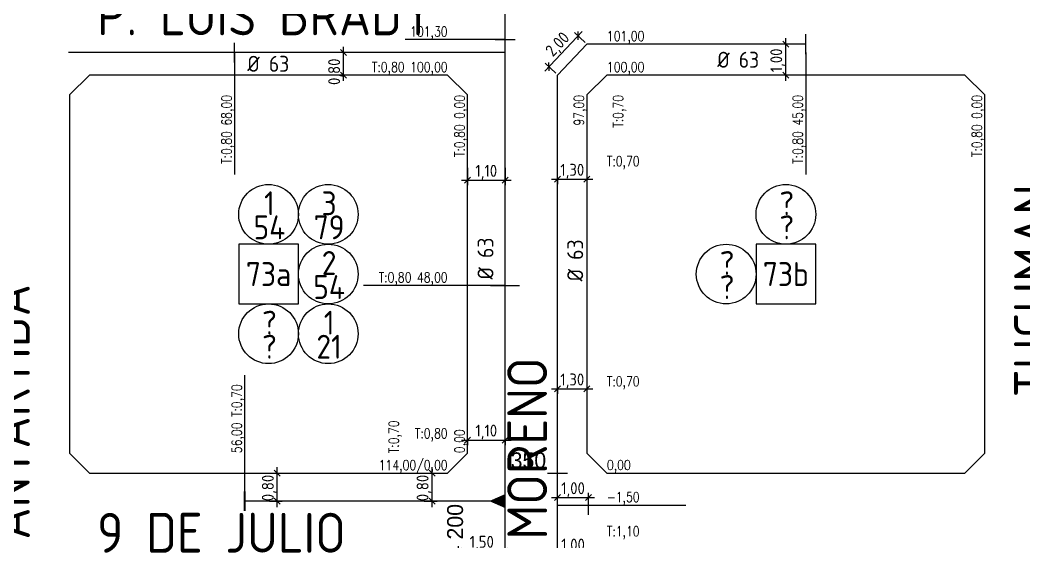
# Model space of a CAD drawing. Extents: x -48 to 13651, y -112 to 3468.
# Drawn here: x 2799.8 to 3052.1, y 1871.8 to 2003 of the extents above; entities that cross this region are included whole.
import ezdxf
from ezdxf.enums import TextEntityAlignment as Align

# ---------------------------------------------------------------- set-up
doc = ezdxf.new("R2010")
doc.units = 0
doc.header["$LTSCALE"] = 6
doc.header["$MEASUREMENT"] = 0
doc.layers.get('0').update_dxf_attribs({"linetype": 'CONTINUOUS'})
doc.layers.get('DEFPOINTS').update_dxf_attribs({"linetype": 'CONTINUOUS'})
for name, color, linetype in [('A50', 40, 'CONTINUOUS'), ('AMPLIACIONES', 2, 'CONTINUOUS'), ('CAS', 7, 'CONTINUOUS'), ('Caño 110mm', 170, 'CONTINUOUS'), ('Cotas', 7, 'CONTINUOUS'), ('CROQUI', 32, 'CONTINUOUS'), ('MANZANAS', 7, 'CONTINUOUS'), ('NUMCASA', 12, 'CONTINUOUS'), ('NUMERO-CROQUIS', 13, 'CONTINUOUS'), ('NUMERO-MANZANA', 4, 'CONTINUOUS'), ('P63', 172, 'CONTINUOUS'), ('PROGRESIVA', 60, 'CONTINUOUS'), ('REDUCCIONES', 13, 'CONTINUOUS'), ('ROTULO', 7, 'CONTINUOUS'), ('TXTDIAMETRO', 7, 'CONTINUOUS')]:
    doc.layers.add(name, color=color, linetype=linetype)
doc.layers.add('ATENCION', color=7, linetype='CONTINUOUS', plot=False)
doc.styles.add('ABADIMTCONDE', font='isocp.shx')
doc.styles.add('GEOSLAB703LTBT', font='isocp.shx', dxfattribs={"width": 0.9, "height": 8})
doc.styles.add('GOTHICE', font='GOTHICE.shx', dxfattribs={"height": 0.6})
doc.styles.add('ROMANS', font='romans.shx', dxfattribs={"width": 0.8, "height": 2.5})
doc.dimstyles.new('COTA02', dxfattribs={"dimtxt": 3, "dimasz": 1.5, "dimexe": 1.25, "dimexo": 0.625, "dimgap": 0.3, "dimtad": 1, "dimtoh": 1, "dimdsep": 46, "dimlunit": 6, "dimtxsty": 'ABADIMTCONDE', "dimblk1": 'OBLIQUE', "dimblk2": 'OBLIQUE', "dimsah": 1, "dimcen": 2.5, "dimdle": 1.5, "dimclrd": 60, "dimclre": 60, "dimclrt": 256, "dimadec": 0, "dimazin": 0, "dimtfac": 1, "dimtix": 1, "dimtofl": 0, "dimtmove": 0, "dimatfit": 0, "dimldrblk": 'OBLIQUE', "dimfxl": 1, "dimtolj": 1, "dimtzin": 0, "dimarcsym": 0})

# ---------------------------------------------------------------- blocks, each defined once
blk = doc.blocks.new('CUADRADO')
at = {"layer": 'NUMERO-MANZANA', "linetype": 'Continuous'}
blk.add_lwpolyline([(-7.5, -7.5), (7.5, -7.5), (7.5, 7.5), (-7.5, 7.5)], close=True, dxfattribs=at)
blk = doc.blocks.new('D63')
at = {"layer": 'TXTDIAMETRO', "color": 7, "ltscale": 0.1, "style": 'ABADIMTCONDE'}
blk.add_text('Ø 63', height=4, dxfattribs=at).set_placement((0, 0), align=Align.MIDDLE)
blk = doc.blocks.new('_OBLIQUE')
at = {"color": 0, "linetype": 'ByBlock'}
blk.add_line((-0.5, -0.5), (0.5, 0.5), dxfattribs=at)
blk = doc.blocks.new('*D1408')
at = {"layer": 'DEFPOINTS', "color": 0, "transparency": 16777216}
for p in [(2912.23, 1898.24), (2921.67, 1898.24), (2921.67, 1897.44)]:
    blk.add_point(p, dxfattribs=at)
at = {"layer": 'PROGRESIVA', "color": 60, "lineweight": -2, "transparency": 16777216}
for p, q in [((2910.73, 1897.44), (2923.17, 1897.44)), ((2912.23, 1897.61), (2912.23, 1896.19)), ((2921.67, 1897.61), (2921.67, 1896.19))]:
    blk.add_line(p, q, dxfattribs=at)
at = {"layer": 'PROGRESIVA', "color": 60, "lineweight": -2, "transparency": 16777216, "xscale": 1.5, "yscale": 1.5, "zscale": 1.5, "rotation": 180}
blk.add_blockref('_OBLIQUE', (2912.23, 1897.44), dxfattribs=at)
at = {"layer": 'PROGRESIVA', "color": 60, "lineweight": -2, "transparency": 16777216, "xscale": 1.5, "yscale": 1.5, "zscale": 1.5}
blk.add_blockref('_OBLIQUE', (2921.67, 1897.44), dxfattribs=at)
at = {"layer": 'PROGRESIVA', "transparency": 16777216, "insert": (2916.95, 1899.47), "char_height": 3, "attachment_point": 5, "style": 'ABADIMTCONDE'}
blk.add_mtext('\\A1;1,10', dxfattribs=at)
blk = doc.blocks.new('*D1411')
at = {"layer": 'DEFPOINTS', "color": 0, "transparency": 16777216}
for p in [(2921.67, 1869.5), (2909.98, 1866.32), (2921.67, 1866.32)]:
    blk.add_point(p, dxfattribs=at)
at = {"layer": 'PROGRESIVA', "color": 60, "lineweight": -2, "transparency": 16777216}
for p, q in [((2908.48, 1869.5), (2923.17, 1869.5)), ((2909.98, 1866.95), (2909.98, 1870.75)), ((2921.67, 1866.95), (2921.67, 1870.75))]:
    blk.add_line(p, q, dxfattribs=at)
at = {"layer": 'PROGRESIVA', "color": 60, "lineweight": -2, "transparency": 16777216, "xscale": 1.5, "yscale": 1.5, "zscale": 1.5, "rotation": 180}
blk.add_blockref('_OBLIQUE', (2909.98, 1869.5), dxfattribs=at)
at = {"layer": 'PROGRESIVA', "color": 60, "lineweight": -2, "transparency": 16777216, "xscale": 1.5, "yscale": 1.5, "zscale": 1.5}
blk.add_blockref('_OBLIQUE', (2921.67, 1869.5), dxfattribs=at)
at = {"layer": 'PROGRESIVA', "transparency": 16777216, "insert": (2915.82, 1871.53), "char_height": 3, "attachment_point": 5, "style": 'ABADIMTCONDE'}
blk.add_mtext('\\A1;1,50', dxfattribs=at)
blk = doc.blocks.new('*D1515')
at = {"layer": 'DEFPOINTS', "color": 0, "transparency": 16777216}
for p in [(2912.23, 1966.42), (2921.67, 1966.42), (2921.67, 1962.7)]:
    blk.add_point(p, dxfattribs=at)
at = {"layer": 'PROGRESIVA', "color": 60, "lineweight": -2, "transparency": 16777216}
for p, q in [((2912.23, 1965.8), (2912.23, 1961.45)), ((2921.67, 1965.8), (2921.67, 1961.45)), ((2910.73, 1962.7), (2923.17, 1962.7))]:
    blk.add_line(p, q, dxfattribs=at)
at = {"layer": 'PROGRESIVA', "color": 60, "lineweight": -2, "transparency": 16777216, "xscale": 1.5, "yscale": 1.5, "zscale": 1.5, "rotation": 180}
blk.add_blockref('_OBLIQUE', (2912.23, 1962.7), dxfattribs=at)
at = {"layer": 'PROGRESIVA', "color": 60, "lineweight": -2, "transparency": 16777216, "xscale": 1.5, "yscale": 1.5, "zscale": 1.5}
blk.add_blockref('_OBLIQUE', (2921.67, 1962.7), dxfattribs=at)
at = {"layer": 'PROGRESIVA', "transparency": 16777216, "insert": (2916.95, 1964.73), "char_height": 3, "attachment_point": 5, "style": 'ABADIMTCONDE'}
blk.add_mtext('\\A1;1,10', dxfattribs=at)
blk = doc.blocks.new('*D1516')
at = {"layer": 'DEFPOINTS', "color": 0, "transparency": 16777216}
for p in [(2881.09, 1994.77), (2884.96, 1994.77), (2884.96, 1989.15)]:
    blk.add_point(p, dxfattribs=at)
at = {"layer": 'PROGRESIVA', "color": 60, "lineweight": -2, "transparency": 16777216}
for p, q in [((2881.09, 1987.65), (2881.09, 1996.27)), ((2884.34, 1994.77), (2879.84, 1994.77)), ((2884.34, 1989.15), (2879.84, 1989.15))]:
    blk.add_line(p, q, dxfattribs=at)
at = {"layer": 'PROGRESIVA', "color": 60, "lineweight": -2, "transparency": 16777216, "xscale": 1.5, "yscale": 1.5, "zscale": 1.5}
for p, rotation in [((2881.09, 1994.77), 90), ((2881.09, 1989.15), 270)]:
    blk.add_blockref('_OBLIQUE', p, dxfattribs=dict(at, rotation=rotation))
at = {"layer": 'PROGRESIVA', "transparency": 16777216, "insert": (2879.06, 1989.97), "char_height": 3, "attachment_point": 5, "rotation": 90, "style": 'ABADIMTCONDE'}
blk.add_mtext('\\A1;0,80', dxfattribs=at)
blk = doc.blocks.new('*D1733')
at = {"layer": 'DEFPOINTS', "color": 0, "transparency": 16777216}
for p in [(2934.85, 1963.5), (2942.23, 1963.5), (2942.23, 1962.96)]:
    blk.add_point(p, dxfattribs=at)
at = {"layer": 'ROTULO', "color": 60, "lineweight": -2, "transparency": 16777216}
for p, q in [((2933.35, 1962.96), (2943.73, 1962.96)), ((2934.85, 1962.88), (2934.85, 1961.71)), ((2942.23, 1962.88), (2942.23, 1961.71))]:
    blk.add_line(p, q, dxfattribs=at)
at = {"layer": 'ROTULO', "color": 60, "lineweight": -2, "transparency": 16777216, "xscale": 1.5, "yscale": 1.5, "zscale": 1.5, "rotation": 180}
blk.add_blockref('_OBLIQUE', (2934.85, 1962.96), dxfattribs=at)
at = {"layer": 'ROTULO', "color": 60, "lineweight": -2, "transparency": 16777216, "xscale": 1.5, "yscale": 1.5, "zscale": 1.5}
blk.add_blockref('_OBLIQUE', (2942.23, 1962.96), dxfattribs=at)
at = {"layer": 'ROTULO', "transparency": 16777216, "insert": (2938.56, 1964.99), "char_height": 3, "attachment_point": 5, "style": 'ABADIMTCONDE'}
blk.add_mtext('\\A1;1,30', dxfattribs=at)
blk = doc.blocks.new('*D1734')
at = {"layer": 'DEFPOINTS', "color": 0, "transparency": 16777216}
for p in [(2934.85, 1910.83), (2942.23, 1910.83), (2942.23, 1910.29)]:
    blk.add_point(p, dxfattribs=at)
at = {"layer": 'ROTULO', "color": 60, "lineweight": -2, "transparency": 16777216}
for p, q in [((2933.35, 1910.29), (2943.73, 1910.29)), ((2934.85, 1910.2), (2934.85, 1909.04)), ((2942.23, 1910.2), (2942.23, 1909.04))]:
    blk.add_line(p, q, dxfattribs=at)
at = {"layer": 'ROTULO', "color": 60, "lineweight": -2, "transparency": 16777216, "xscale": 1.5, "yscale": 1.5, "zscale": 1.5, "rotation": 180}
blk.add_blockref('_OBLIQUE', (2934.85, 1910.29), dxfattribs=at)
at = {"layer": 'ROTULO', "color": 60, "lineweight": -2, "transparency": 16777216, "xscale": 1.5, "yscale": 1.5, "zscale": 1.5}
blk.add_blockref('_OBLIQUE', (2942.23, 1910.29), dxfattribs=at)
at = {"layer": 'ROTULO', "transparency": 16777216, "insert": (2938.56, 1912.31), "char_height": 3, "attachment_point": 5, "style": 'ABADIMTCONDE'}
blk.add_mtext('\\A1;1,30', dxfattribs=at)
blk = doc.blocks.new('*D1735')
at = {"layer": 'DEFPOINTS', "color": 0, "transparency": 16777216}
for p in [(2940.03, 1999.01), (2942.23, 1996.92), (2934.85, 1989.15)]:
    blk.add_point(p, dxfattribs=at)
at = {"layer": 'ROTULO', "color": 60, "lineweight": -2, "transparency": 16777216}
for p, q in [((2931.62, 1990.15), (2941.07, 2000.1)), ((2941.78, 1997.35), (2939.13, 1999.87)), ((2934.4, 1989.58), (2931.74, 1992.1))]:
    blk.add_line(p, q, dxfattribs=at)
at = {"layer": 'ROTULO', "color": 60, "lineweight": -2, "transparency": 16777216, "xscale": 1.5, "yscale": 1.5, "zscale": 1.5}
for p, rotation in [((2940.03, 1999.01), 46.47568082183752), ((2932.65, 1991.24), 226.4756808218375)]:
    blk.add_blockref('_OBLIQUE', p, dxfattribs=dict(at, rotation=rotation))
at = {"layer": 'ROTULO', "transparency": 16777216, "insert": (2935.05, 1996.7), "char_height": 3, "attachment_point": 5, "rotation": 46.4757, "style": 'ABADIMTCONDE'}
blk.add_mtext('\\A1;2,00', dxfattribs=at)
blk = doc.blocks.new('*D1736')
at = {"layer": 'DEFPOINTS', "color": 0, "transparency": 16777216}
for p in [(2992.2, 1996.92), (2992.23, 1996.92), (2992.23, 1989.15)]:
    blk.add_point(p, dxfattribs=at)
at = {"layer": 'ROTULO', "color": 60, "lineweight": -2, "transparency": 16777216}
for p, q in [((2992.2, 1987.65), (2992.2, 1998.42)), ((2991.61, 1996.92), (2990.95, 1996.92)), ((2991.61, 1989.15), (2990.95, 1989.15))]:
    blk.add_line(p, q, dxfattribs=at)
at = {"layer": 'ROTULO', "color": 60, "lineweight": -2, "transparency": 16777216, "xscale": 1.5, "yscale": 1.5, "zscale": 1.5}
for p, rotation in [((2992.2, 1996.92), 90), ((2992.2, 1989.15), 270)]:
    blk.add_blockref('_OBLIQUE', p, dxfattribs=dict(at, rotation=rotation))
at = {"layer": 'ROTULO', "transparency": 16777216, "insert": (2990.17, 1992.83), "char_height": 3, "attachment_point": 5, "rotation": 90, "style": 'ABADIMTCONDE'}
blk.add_mtext('\\A1;1,00', dxfattribs=at)
blk = doc.blocks.new('*D1737')
at = {"layer": 'DEFPOINTS', "color": 0, "transparency": 16777216}
for p in [(2942.64, 1868.8), (2934.85, 1866.66), (2942.64, 1866.66)]:
    blk.add_point(p, dxfattribs=at)
at = {"layer": 'ROTULO', "color": 60, "lineweight": -2, "transparency": 16777216}
for p, q in [((2934.85, 1867.28), (2934.85, 1870.05)), ((2942.64, 1867.28), (2942.64, 1870.05)), ((2933.35, 1868.8), (2944.14, 1868.8))]:
    blk.add_line(p, q, dxfattribs=at)
at = {"layer": 'ROTULO', "color": 60, "lineweight": -2, "transparency": 16777216, "xscale": 1.5, "yscale": 1.5, "zscale": 1.5, "rotation": 180}
blk.add_blockref('_OBLIQUE', (2934.85, 1868.8), dxfattribs=at)
at = {"layer": 'ROTULO', "color": 60, "lineweight": -2, "transparency": 16777216, "xscale": 1.5, "yscale": 1.5, "zscale": 1.5}
blk.add_blockref('_OBLIQUE', (2942.64, 1868.8), dxfattribs=at)
at = {"layer": 'ROTULO', "transparency": 16777216, "insert": (2938.75, 1870.82), "char_height": 3, "attachment_point": 5, "style": 'ABADIMTCONDE'}
blk.add_mtext('\\A1;1,00', dxfattribs=at)
blk = doc.blocks.new('*D1738')
at = {"layer": 'DEFPOINTS', "color": 0, "transparency": 16777216}
for p in [(2942.64, 1882.97), (2934.85, 1880.83), (2942.64, 1880.83)]:
    blk.add_point(p, dxfattribs=at)
at = {"layer": 'ROTULO', "color": 60, "lineweight": -2, "transparency": 16777216}
for p, q in [((2933.35, 1882.97), (2944.14, 1882.97)), ((2934.85, 1881.45), (2934.85, 1884.22)), ((2942.64, 1881.45), (2942.64, 1884.22))]:
    blk.add_line(p, q, dxfattribs=at)
at = {"layer": 'ROTULO', "color": 60, "lineweight": -2, "transparency": 16777216, "xscale": 1.5, "yscale": 1.5, "zscale": 1.5, "rotation": 180}
blk.add_blockref('_OBLIQUE', (2934.85, 1882.97), dxfattribs=at)
at = {"layer": 'ROTULO', "color": 60, "lineweight": -2, "transparency": 16777216, "xscale": 1.5, "yscale": 1.5, "zscale": 1.5}
blk.add_blockref('_OBLIQUE', (2942.64, 1882.97), dxfattribs=at)
at = {"layer": 'ROTULO', "transparency": 16777216, "insert": (2938.75, 1884.99), "char_height": 3, "attachment_point": 5, "style": 'ABADIMTCONDE'}
blk.add_mtext('\\A1;1,00', dxfattribs=at)
blk = doc.blocks.new('Tapa')
at = {"layer": 'Cotas', "lineweight": 40, "ltscale": 3}
blk.add_line((-2.43, 0), (2.43, 0), dxfattribs=at)
blk = doc.blocks.new('*D1830')
at = {"layer": 'DEFPOINTS', "color": 0, "transparency": 16777216}
for p in [(2861.83, 1889.15), (2864.43, 1889.15), (2861.83, 1882.11)]:
    blk.add_point(p, dxfattribs=at)
at = {"layer": 'PROGRESIVA', "color": 60, "lineweight": -2, "transparency": 16777216}
for p, q in [((2864.43, 1880.61), (2864.43, 1890.65)), ((2862.45, 1889.15), (2865.68, 1889.15)), ((2862.45, 1882.11), (2865.68, 1882.11))]:
    blk.add_line(p, q, dxfattribs=at)
at = {"layer": 'PROGRESIVA', "color": 60, "lineweight": -2, "transparency": 16777216, "xscale": 1.5, "yscale": 1.5, "zscale": 1.5}
for p, rotation in [((2864.43, 1889.15), 90), ((2864.43, 1882.11), 270)]:
    blk.add_blockref('_OBLIQUE', p, dxfattribs=dict(at, rotation=rotation))
at = {"layer": 'PROGRESIVA', "transparency": 16777216, "insert": (2862.4, 1885.4), "char_height": 3, "attachment_point": 5, "rotation": 90, "style": 'ABADIMTCONDE'}
blk.add_mtext('\\A1;0,80', dxfattribs=at)
blk = doc.blocks.new('CUPLARED')
at = {"layer": 'REDUCCIONES'}
blk.add_lwpolyline([(4, 0, 0, 3.5, 0), (0, 0, 3.5, 3.5, 0)], format="xyseb", dxfattribs=at)
blk = doc.blocks.new('*D1831')
at = {"layer": 'DEFPOINTS', "color": 0, "transparency": 16777216}
for p in [(2900.72, 1889.15), (2903.32, 1889.15), (2900.72, 1882.11)]:
    blk.add_point(p, dxfattribs=at)
at = {"layer": 'PROGRESIVA', "color": 60, "lineweight": -2, "transparency": 16777216}
for p, q in [((2903.32, 1880.61), (2903.32, 1890.65)), ((2901.35, 1889.15), (2904.57, 1889.15)), ((2901.35, 1882.11), (2904.57, 1882.11))]:
    blk.add_line(p, q, dxfattribs=at)
at = {"layer": 'PROGRESIVA', "color": 60, "lineweight": -2, "transparency": 16777216, "xscale": 1.5, "yscale": 1.5, "zscale": 1.5}
for p, rotation in [((2903.32, 1889.15), 90), ((2903.32, 1882.11), 270)]:
    blk.add_blockref('_OBLIQUE', p, dxfattribs=dict(at, rotation=rotation))
at = {"layer": 'PROGRESIVA', "transparency": 16777216, "insert": (2901.29, 1885.4), "char_height": 3, "attachment_point": 5, "rotation": 90, "style": 'ABADIMTCONDE'}
blk.add_mtext('\\A1;0,80', dxfattribs=at)

msp = doc.modelspace()

# ---------------------------------------------------------------- linework, layer by layer
at = {"layer": 'A50'}
msp.add_line((2921.665, 1882.106), (2856.234, 1882.106), dxfattribs=at)
at = {"layer": 'CAS', "ltscale": 0.1}
for p, q in [((2919.165, 1998.071), (2924.165, 1998.071)), ((2997.234, 1994.418), (2997.234, 1999.418)), ((2853.665, 1992.272), (2853.665, 1997.272)), ((2918.022, 1936.293), (2925.308, 1936.293)), ((2932.352, 1889.119), (2937.352, 1889.119)), ((2942.639, 1878.62), (2942.639, 1883.62))]:
    msp.add_line(p, q, dxfattribs=at)
at = {"layer": 'Caño 110mm', "ltscale": 0.1}
for p, q in [((2921.665, 1994.772), (2921.665, 2007.919)), ((2921.665, 1994.772), (2853.665, 1994.772)), ((2921.665, 1936.293), (2921.665, 1994.772)), ((2921.665, 1882.106), (2921.665, 1936.293)), ((2921.665, 1866.32), (2921.665, 1882.106))]:
    msp.add_line(p, q, dxfattribs=at)
at = {"layer": 'Caño 110mm'}
for p, q in [((2934.852, 1989.145), (2942.234, 1996.918)), ((2997.234, 1996.918), (2942.234, 1996.918)), ((2934.852, 1889.119), (2934.852, 1989.145))]:
    msp.add_line(p, q, dxfattribs=at)
at = {"layer": 'CROQUI'}
msp.add_line((2853.665, 1994.772), (2811.971, 1994.772), dxfattribs=at)
at = {"layer": 'MANZANAS'}
for p, q in [((2817.234, 1989.145), (2812.234, 1984.145)), ((2907.234, 1989.145), (2817.234, 1989.145)), ((2907.234, 1989.145), (2912.234, 1984.145)), ((2947.234, 1989.145), (2942.234, 1984.145)), ((3037.234, 1989.145), (2947.234, 1989.145)), ((3037.234, 1989.145), (3042.234, 1984.145)), ((2812.234, 1984.145), (2812.234, 1894.145)), ((2912.234, 1894.145), (2912.234, 1984.145)), ((2942.234, 1984.145), (2942.234, 1894.145)), ((3042.234, 1894.145), (3042.234, 1984.145)), ((2812.234, 1894.145), (2817.234, 1889.145)), ((2907.234, 1889.145), (2912.234, 1894.145)), ((2942.234, 1894.145), (2947.234, 1889.145)), ((3042.234, 1894.145), (3037.234, 1889.145)), ((2817.234, 1889.145), (2907.234, 1889.145)), ((2947.234, 1889.145), (3037.234, 1889.145))]:
    msp.add_line(p, q, dxfattribs=at)
at = {"layer": 'NUMERO-CROQUIS'}
for centre in [(2862.234, 1954.145), (2877.234, 1954.145), (2992.234, 1954.145), (2877.234, 1939.145), (2977.234, 1939.145), (2862.234, 1924.145), (2877.234, 1924.145)]:
    msp.add_circle(centre, 7.5, dxfattribs=at)
at = {"layer": 'P63'}
for p, q in [((2934.852, 1881.12), (2934.852, 1889.119)), ((2934.852, 1866.657), (2934.852, 1881.12)), ((2934.852, 1881.12), (2942.639, 1881.12))]:
    msp.add_line(p, q, dxfattribs=at)
at = {"layer": 'PROGRESIVA'}
for p, q in [((2921.665, 1998.071), (2896.54, 1998.071)), ((2853.665, 1994.772), (2853.665, 1964.15)), ((2997.234, 1994.772), (2997.234, 1964.15)), ((2921.665, 1936.293), (2886.105, 1936.293)), ((2856.234, 1882.106), (2856.234, 1913.768)), ((2942.639, 1881.12), (2967.13, 1881.12))]:
    msp.add_line(p, q, dxfattribs=at)

# ---------------------------------------------------------------- block references
at = {"layer": 'AMPLIACIONES', "ltscale": 0.1}
for name, p in [('D63', (2862.17, 1991.97)), ('D63', (2980.262, 1992.991)), ('CUADRADO', (2862.234, 1939.145))]:
    msp.add_blockref(name, p, dxfattribs=at)
at = {"layer": 'AMPLIACIONES', "ltscale": 0.1, "rotation": 90}
for p in [(2916.75, 1943.044), (2939.29, 1942.581)]:
    msp.add_blockref('D63', p, dxfattribs=at)
at = {"layer": 'NUMERO-MANZANA', "ltscale": 0.1}
msp.add_blockref('CUADRADO', (2992.234, 1939.145), dxfattribs=at)
at = {"layer": 'PROGRESIVA'}
for name, p, rotation in [('Tapa', (2856.234, 1882.106), 90), ('CUPLARED', (2921.665, 1882.106), 180)]:
    msp.add_blockref(name, p, dxfattribs=dict(at, rotation=rotation))

# ---------------------------------------------------------------- texts
at = {"layer": 'ATENCION', "style": 'GEOSLAB703LTBT'}
for s, p in [('P. LUIS BRADY', (2819.141, 2004.145)), ('9 DE JULIO', (2819.141, 1874.145))]:
    msp.add_text(s, height=10, dxfattribs=at).set_placement(p, align=Align.MIDDLE_LEFT)
for s, p in [('TUCUMAN', (3054.606, 1908.15)), ('ANTARTIDA', (2797.234, 1872.415)), ('MORENO', (2927.234, 1872.415))]:
    msp.add_text(s, height=10, rotation=90, dxfattribs=at).set_placement(p, align=Align.MIDDLE_LEFT)
at = {"layer": 'NUMCASA', "color": 12, "linetype": 'Continuous', "style": 'GOTHICE'}
msp.add_text('350', height=4, dxfattribs=at).set_placement((2927.534, 1889.145), align=Align.BOTTOM_CENTER)
msp.add_text('200', height=4, rotation=90, dxfattribs=at).set_placement((2912.302, 1876.917), align=Align.BOTTOM_CENTER)
at = {"layer": 'NUMERO-CROQUIS', "style": 'GEOSLAB703LTBT'}
for s, p in [('1', (2862.449, 1956.927)), ('3', (2877.449, 1956.927)), ('?', (2992.449, 1956.927)), ('54', (2862.449, 1950.885)), ('79', (2877.449, 1950.885)), ('?', (2992.449, 1950.885)), ('2', (2877.449, 1941.927)), ('?', (2977.449, 1941.927)), ('54', (2877.449, 1935.885)), ('?', (2977.449, 1935.885)), ('?', (2862.449, 1926.927)), ('1', (2877.449, 1926.927)), ('?', (2862.449, 1920.885)), ('21', (2877.449, 1920.885))]:
    msp.add_text(s, height=6, dxfattribs=at).set_placement(p, align=Align.MIDDLE)
at = {"layer": 'NUMERO-MANZANA', "style": 'GEOSLAB703LTBT'}
for s, p in [('73a', (2862.234, 1939.145)), ('73b', (2992.234, 1939.145))]:
    msp.add_text(s, height=6, dxfattribs=at).set_placement(p, align=Align.MIDDLE)
at = {"layer": 'PROGRESIVA', "style": 'ROMANS', "width": 0.8}
for s, p in [('101,30', (2907.234, 1998.071)), ('T:0,80 100,00', (2907.234, 1989.145)), ('T:0,80 48,00', (2907.234, 1936.293)), ('T:0,80', (2907.234, 1897.105)), ('114,00/0,00', (2907.234, 1889.145))]:
    msp.add_text(s, height=2.5, dxfattribs=at).set_placement(p, align=Align.BOTTOM_RIGHT)
for s, p in [('101,00', (2947.263, 1996.918)), ('100,00', (2947.263, 1989.145)), ('T:0,70', (2947.263, 1965.507)), ('T:0,70', (2947.263, 1910.198)), ('0,00', (2947.263, 1889.175)), ('-1,50', (2947.263, 1881.12)), ('T:1,10', (2947.263, 1872.517))]:
    msp.add_text(s, height=2.5, dxfattribs=at).set_placement(p, align=Align.BOTTOM_LEFT)
for s, p in [('T:0,80 68,00', (2853.665, 1984.145)), ('T:0,80 0,00', (2912.234, 1984.145)), ('97,00', (2942.234, 1984.145)), ('T:0,70', (2952.073, 1984.145)), ('T:0,80 45,00', (2997.234, 1984.145)), ('T:0,80 0,00', (3042.234, 1984.145))]:
    msp.add_text(s, height=2.5, rotation=90, dxfattribs=at).set_placement(p, align=Align.BOTTOM_RIGHT)
for s, p in [('56,00 T:0,70', (2856.234, 1894.145)), ('T:0,70', (2895.681, 1894.145)), ('0,00', (2912.234, 1894.145))]:
    msp.add_text(s, height=2.5, rotation=90, dxfattribs=at).set_placement(p, align=Align.BOTTOM_LEFT)

# ---------------------------------------------------------------- dimensions: what is measured, and where the dimension line sits
at = {"layer": 'PROGRESIVA'}
for base, p1, p2, picture, middle in [((2881.088, 1994.772), (2884.964, 1989.145), (2884.964, 1994.772), '*D1516', (2881.088, 1989.972)), ((2864.427, 1889.145), (2861.829, 1882.106), (2861.829, 1889.145), '*D1830', (2864.427, 1885.4)), ((2903.319, 1889.145), (2900.721, 1882.106), (2900.721, 1889.145), '*D1831', (2903.319, 1885.4))]:
    dim = msp.add_linear_dim(base=base, p1=p1, p2=p2, angle=90, text='0,80', dimstyle='COTA02', dxfattribs=at)
    dim.commit()
    dim.dimension.update_dxf_attribs({"geometry": picture, "text_midpoint": middle, "dimtype": 160})
for base, p1, p2, text, picture, middle in [((2921.665, 1962.704), (2912.234, 1966.422), (2921.665, 1966.422), '1,10', '*D1515', (2916.949, 1964.729)), ((2921.665, 1897.441), (2912.234, 1898.237), (2921.665, 1898.237), '1,10', '*D1408', (2916.949, 1899.466)), ((2921.665, 1869.502), (2909.984, 1866.32), (2921.665, 1866.32), '1,50', '*D1411', (2915.825, 1871.527))]:
    dim = msp.add_linear_dim(base=base, p1=p1, p2=p2, text=text, dimstyle='COTA02', dxfattribs=at)
    dim.commit()
    dim.dimension.update_dxf_attribs({"geometry": picture, "text_midpoint": middle})
at = {"layer": 'ROTULO'}
for base, p1, p2, angle, text, picture, middle, dimtype in [((2940.032, 1999.009), (2934.852, 1989.145), (2942.234, 1996.918), 46.47568, '2,00', '*D1735', (2936.517, 1995.308), 161), ((2992.2, 1996.918), (2992.234, 1989.145), (2992.234, 1996.918), 90, '1,00', '*D1736', (2992.2, 1992.834), 160)]:
    dim = msp.add_linear_dim(base=base, p1=p1, p2=p2, angle=angle, text=text, dimstyle='COTA02', dxfattribs=at)
    dim.commit()
    dim.dimension.update_dxf_attribs({"geometry": picture, "text_midpoint": middle, "dimtype": dimtype})
for base, p1, p2, text, picture, middle in [((2942.234, 1962.962), (2934.852, 1963.504), (2942.234, 1963.504), '1,30', '*D1733', (2938.562, 1962.962)), ((2942.234, 1910.285), (2934.852, 1910.827), (2942.234, 1910.827), '1,30', '*D1734', (2938.562, 1910.285)), ((2942.639, 1882.968), (2934.852, 1880.826), (2942.639, 1880.826), '1,00', '*D1738', (2938.752, 1882.968)), ((2942.639, 1868.799), (2934.852, 1866.657), (2942.639, 1866.657), '1,00', '*D1737', (2938.752, 1868.799))]:
    dim = msp.add_linear_dim(base=base, p1=p1, p2=p2, text=text, dimstyle='COTA02', dxfattribs=at)
    dim.commit()
    dim.dimension.update_dxf_attribs({"geometry": picture, "text_midpoint": middle, "dimtype": 160})

doc.saveas('drawing.dxf')
